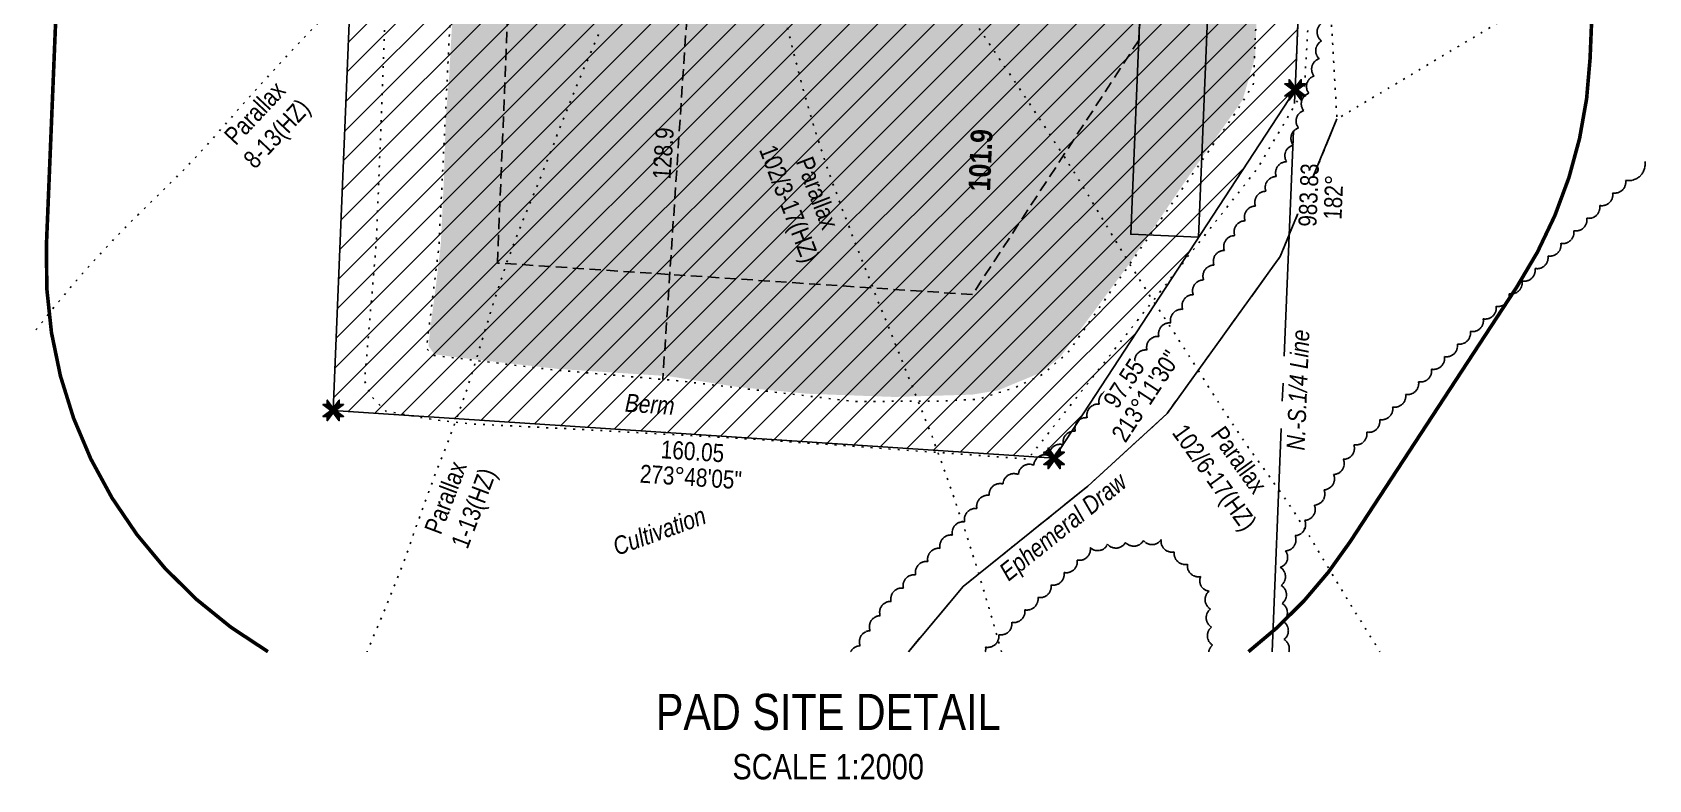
# Model space of a CAD drawing. Extents: x 298298 to 301279, y 5794636 to 5796603.
# Drawn here: x 298298 to 299193, y 5794817 to 5795231 of the extents above; entities that cross this region are included whole.
import ezdxf
from ezdxf.enums import TextEntityAlignment as Align

# ---------------------------------------------------------------- set-up
doc = ezdxf.new("R2010")
doc.units = 0
doc.header["$LTSCALE"] = 5
for name, pattern in [('0', [1, 1, 0]), ('foc-DOT', [1, 0.2, -0.8]), ('foc-QUARTERLINE', [33, 25, -3, 2, -3]), ('foc-TIELINE', [1.875, 1.25, -0.625]), ('foc-TOPO', [1, 0.2, -0.8]), ('foc-TOPO-ephemeral', [6.25, 3.125, -0.625, 0.625, -0.625, 0.625, -0.625]), ('foc-TRAV', [1.875, 1.25, -0.625])]:
    doc.linetypes.add(name, pattern=pattern)
for name, color, linetype in [('AS-DRILL', 8, 'foc-DOT'), ('AS-DRILL-T', 8, 'Continuous'), ('AS-ROADS', 254, 'Continuous'), ('C-RW', 13, 'Continuous'), ('DETAIL-T', 7, 'Continuous'), ('L-BD', 7, 'Continuous'), ('L-BD1', 253, 'Continuous'), ('L-MON', 1, 'Continuous'), ('L-QSEC', 8, 'foc-QUARTERLINE'), ('L-SECQ', 8, 'foc-QUARTERLINE'), ('L-TIE', 7, 'foc-TIELINE'), ('L-TIE-T', 7, 'Continuous'), ('P-PROPOSED', 10, 'Continuous'), ('P-TRAV', 4, 'foc-TRAV'), ('T-BUSH', 110, '0'), ('T-DRAW', 143, 'foc-TOPO-ephemeral'), ('T-GENERAL', 48, 'foc-TOPO'), ('T-LOW-AREA', 48, 'foc-TOPO'), ('T-WATER-T', 170, 'Continuous')]:
    doc.layers.add(name, color=color, linetype=linetype)
doc.layers.add('P-D56-0.5km RADIUS', color=7, linetype='foc-TIELINE', true_color=0x00b32d)
doc.layers.add('P-PROPOSED-EXISTING-H', color=7, linetype='Continuous', true_color=0xffeebd)
doc.layers.add('T-TEXT', color=48, linetype='Continuous', lineweight=18)
doc.styles.add('100L', font='ARIALN.TTF', dxfattribs={"height": 11})
doc.styles.add('175L', font='ARIALN.TTF', dxfattribs={"height": 20})
doc.styles.add('80CG', font='ARIALN.TTF', dxfattribs={"height": 10})
doc.styles.add('80L', font='ARIALN.TTF', dxfattribs={"height": 10})
doc.styles.add('BOLD', font='ARIALNB.TTF')
doc.styles.add('foc-LtypeFont', font='ARIALN.TTF', dxfattribs={"height": 7.35})
doc.styles.get("Standard").update_dxf_attribs({"font": 'ARIALN.TTF'})
doc.linetypes.add('foc-TOPO-flowdirection-NOLINE', pattern='A,0,[">",foc-LtypeFont,S=0.3,R=0,X=0,Y=-0.945],-20,[">",foc-LtypeFont,S=0.3,R=0,X=0,Y=-0.945],0', length=20)

# ---------------------------------------------------------------- blocks, each defined once
blk = doc.blocks.new('TEMP')
h = blk.add_hatch(color=255)
h.dxf.hatch_style = 1
h.paths.add_polyline_path([(0, 0.25), (-0.67, 1.15), (-0.67, 0.67), (-1.15, 0.67), (-0.25, 0), (-1.15, -0.67), (-0.67, -0.67), (-0.67, -1.15), (0, -0.25), (0.67, -1.15), (0.67, -0.67), (1.15, -0.67), (0.25, 0), (1.15, 0.67), (0.67, 0.67), (0.67, 1.15)])
h.paths.add_polyline_path([(0.57, 0.85), (0.57, 0.57), (0.85, 0.57), (0.08, 0), (0.85, -0.57), (0.57, -0.57), (0.57, -0.85), (0, -0.08), (-0.57, -0.85), (-0.57, -0.57), (-0.85, -0.57), (-0.08, 0), (-0.85, 0.57), (-0.57, 0.57), (-0.57, 0.85), (0, 0.08)], flags=16)
h = blk.add_hatch(color=1)
h.dxf.hatch_style = 1
h.paths.add_polyline_path([(0, 0.08), (-0.57, 0.85), (-0.57, 0.57), (-0.85, 0.57), (-0.08, 0), (-0.85, -0.57), (-0.57, -0.57), (-0.57, -0.85), (0, -0.08), (0.57, -0.85), (0.57, -0.57), (0.85, -0.57), (0.08, 0), (0.85, 0.57), (0.57, 0.57), (0.57, 0.85)])
at = {"color": 1}
for p, q in [((-0.08, 0), (0.08, 0)), ((0, 0.08), (0, -0.08))]:
    blk.add_line(p, q, dxfattribs=at)
at = {"color": 255, "flags": 128}
blk.add_lwpolyline([(-0.25, 0), (-1.15, 0.67), (-0.67, 0.67), (-0.67, 1.15), (0, 0.25), (0.67, 1.15), (0.67, 0.67), (1.15, 0.67), (0.25, 0), (1.15, -0.67), (0.67, -0.67), (0.67, -1.15), (0, -0.25), (-0.67, -1.15), (-0.67, -0.67), (-1.15, -0.67)], close=True, dxfattribs=at)
at = {"color": 1, "flags": 128}
blk.add_lwpolyline([(-0.08, 0), (-0.85, 0.57), (-0.57, 0.57), (-0.57, 0.85), (0, 0.08), (0.57, 0.85), (0.57, 0.57), (0.85, 0.57), (0.08, 0), (0.85, -0.57), (0.57, -0.57), (0.57, -0.85), (0, -0.08), (-0.57, -0.85), (-0.57, -0.57), (-0.85, -0.57)], close=True, dxfattribs=at)
blk = doc.blocks.new('*U341')
at = {"layer": 'DETAIL-T', "color": 3, "insert": (0, 0), "char_height": 20, "width": 217.1081, "attachment_point": 5, "style": '80CG'}
blk.add_mtext('\\pxqc;PAD SITE DETAIL\\P{\\H0.7x;SCALE 1:2000}', dxfattribs=at)

msp = doc.modelspace()

# ---------------------------------------------------------------- hatches: boundary and pattern name
at = {"layer": 'AS-ROADS'}
h = msp.add_hatch(color=256, dxfattribs=at)
h.dxf.hatch_style = 1
h.paths.add_polyline_path([(298981.289, 5795648.15), (298969.419, 5795610.15), (298855.519, 5795610.229), (298769.077, 5795613.015), (298712.783, 5795616.976), (298643.888, 5795622.33), (298600.596, 5795624.395), (298588.837, 5795624.395), (298587.378, 5795618.382), (298587.513, 5795595.218), (298587.24, 5795587.934), (298584.596, 5795585.108), (298552.608, 5795586.677), (298547.133, 5795582.401), (298542.852, 5795481.449), (298540.758, 5795429.342), (298536.103, 5795356.082), (298533.475, 5795284.758), (298530.948, 5795245.217), (298528.799, 5795206.766), (298526.923, 5795182.995), (298525.794, 5795147.612), (298524.135, 5795113.003), (298521.409, 5795089.861), (298518.434, 5795067.395), (298517.323, 5795056.879), (298520.629, 5795052.314), (298534.225, 5795050.427), (298589.312, 5795044.142), (298649.96, 5795040.195), (298688.807, 5795034.139), (298727.148, 5795030.423), (298747.665, 5795029.652), (298775.363, 5795028.645), (298818.454, 5795029.93), (298832.704, 5795032.285), (298856.87, 5795042.271), (298867.095, 5795050.631), (298905.164, 5795101.995), (298936.358, 5795148.023), (298950.63, 5795168.247), (298968.227, 5795193.165), (298975.137, 5795216.772), (298977.818, 5795283.049), (298980.635, 5795338.921), (298982.709, 5795404.966), (298985.054, 5795459.599), (298985.23, 5795526.825), (298992.484, 5795593.255), (298993.878, 5795613.691), (298994.111, 5795631.572), (298993.198, 5795649.059)])
at = {"layer": 'P-PROPOSED-EXISTING-H'}
h = msp.add_hatch(dxfattribs=at)
h.set_pattern_fill('ANSI31', color=256, scale=3.499752)
h.set_pattern_definition([(45, (291.772, 672.095), (-7.857167858, 7.857167858), [])])
h.paths.add_polyline_path([(298863.824, 5794994.658), (298464.597, 5795021.185), (298491.881, 5795683.28), (299015.841, 5795648.466), (298997.32, 5795198.726)])

# ---------------------------------------------------------------- linework, layer by layer
at = {"layer": 'AS-DRILL', "flags": 128}
for points in [[(298669.472, 5795384.797), (298669.395, 5795384.75), (298669.245, 5795384.756), (298668.903, 5795384.945), (298668.67, 5795385.38), (298668.716, 5795385.903), (298668.713, 5795386.454), (298668.558, 5795386.935), (298668.282, 5795387.547), (298667.866, 5795388.389), (298667.587, 5795388.301), (298667.664, 5795387.121), (298667.81, 5795385.765), (298667.757, 5795384.466), (298667.671, 5795384.194), (298667.617, 5795384.697), (298667.762, 5795385.191), (298667.943, 5795385.334), (298668.196, 5795385.399), (298668.84, 5795385.247), (298668.889, 5795385.22), (298671.25, 5795384.825), (298671.474, 5795384.791), (298675.954, 5795384.21), (298680.515, 5795383.775), (298684.883, 5795383.524), (298689.076, 5795383.254), (298692.915, 5795382.899), (298696.627, 5795382.499), (298701.158, 5795381.941), (298706.295, 5795381.508), (298711.342, 5795381.354), (298715.992, 5795381.242), (298716.142, 5795381.236), (298719.42, 5795381.253), (298721.824, 5795381.306), (298723.292, 5795381.097), (298724.179, 5795380.761), (298724.739, 5795380.388), (298724.597, 5795379.969), (298724.279, 5795379.531), (298724.273, 5795378.756), (298724.296, 5795378.705), (298725.273, 5795376.889), (298727.628, 5795373.841), (298730.768, 5795369.836), (298734.345, 5795364.838), (298738.068, 5795359.158), (298741.898, 5795352.999), (298746.221, 5795346.043), (298751.465, 5795337.725), (298757.417, 5795328.377), (298764.443, 5795317.71), (298772.44, 5795305.703), (298781.418, 5795292.605), (298791.167, 5795278.75), (298801.409, 5795264.075), (298812.173, 5795248.103), (298823.869, 5795230.416), (298824.245, 5795229.826), (298836.043, 5795212.185), (298848.338, 5795193.849), (298860.342, 5795175.725), (298871.905, 5795157.869), (298882.876, 5795140.187), (298893.751, 5795122.008), (298904.821, 5795103.671), (298916.346, 5795085.492), (298927.897, 5795067.936), (298938.986, 5795050.7), (298949.662, 5795033.78), (298960.417, 5795016.958), (298971.564, 5795000.545), (298982.723, 5794985.057), (298993.61, 5794969.655), (299004.139, 5794953.417), (299014.546, 5794936.033), (299025.374, 5794917.931), (299036.436, 5794900.045), (299044.264, 5794887.559)], [(298582.211, 5795363.771), (298580.382, 5795360.824), (298571.289, 5795350.007), (298560.813, 5795339.046), (298550.906, 5795328.537), (298540.608, 5795317.644), (298530.18, 5795306.03), (298520.211, 5795294.598), (298509.435, 5795283.624), (298497.272, 5795273.031), (298484.636, 5795262.482), (298472.073, 5795251.255), (298459.884, 5795239.387), (298448.663, 5795227.931), (298437.421, 5795215.974), (298426.09, 5795203.647), (298415.138, 5795191.429), (298404.463, 5795179.25), (298393.296, 5795166.665), (298381.321, 5795153.913), (298368.631, 5795141.389), (298356.312, 5795129.402), (298344.443, 5795117.396), (298332.885, 5795105.052), (298321.533, 5795092.2), (298310.309, 5795078.817), (298299.661, 5795065.46), (298297.936, 5795063.269)], [(298668.462, 5795359.779), (298668.263, 5795359.812), (298668.217, 5795359.914), (298668.493, 5795359.927), (298668.743, 5795359.917), (298668.914, 5795359.811), (298669.059, 5795359.704), (298669.311, 5795359.744), (298669.594, 5795359.933), (298669.733, 5795360.278), (298669.979, 5795360.793), (298670.329, 5795361.405), (298670.579, 5795362.02), (298670.801, 5795362.562), (298670.978, 5795363.23), (298671.484, 5795363.359), (298672.336, 5795362.775), (298672.655, 5795362.612), (298672.875, 5795362.503), (298673.334, 5795362.084), (298674.357, 5795360.767), (298675.933, 5795358.301), (298676.472, 5795357.378), (298678.429, 5795354.422), (298681.924, 5795348.651), (298685.694, 5795341.018), (298689.753, 5795331.872), (298693.879, 5795321.272), (298697.684, 5795308.933), (298701.631, 5795294.537), (298705.62, 5795278.688), (298709.638, 5795261.087), (298713.999, 5795242.045), (298718.845, 5795222.034), (298724.237, 5795201.274), (298730.327, 5795179.836), (298730.59, 5795178.925), (298737.571, 5795157.25), (298746.078, 5795133.713), (298755.681, 5795108.805), (298765.597, 5795083.584), (298775.825, 5795058.051), (298786.083, 5795032.641), (298796.201, 5795006.862), (298805.501, 5794981.266), (298813.953, 5794956.38), (298821.66, 5794932.224), (298828.601, 5794908.925), (298834.652, 5794887.559)], [(298611.493, 5795229.412), (298603.695, 5795211.348), (298594.872, 5795189.887), (298586.492, 5795168.257), (298578.02, 5795146.807), (298569.035, 5795125.051), (298560.323, 5795102.009), (298552.564, 5795078.403), (298545.371, 5795054.549), (298538.119, 5795031.122), (298529.505, 5795007.401), (298520.266, 5794983.679), (298511.545, 5794959.812), (298503.318, 5794936.374), (298494.067, 5794912.979), (298483.968, 5794889.042), (298483.354, 5794887.559)]]:
    msp.add_lwpolyline(points, dxfattribs=at)
at = {"layer": 'C-RW'}
msp.add_lwpolyline([(298935.94, 5795839.173), (298906.27, 5795118.739), (298943.735, 5795117.196), (298973.405, 5795837.63)], dxfattribs=at)
at = {"layer": 'L-SECQ'}
msp.add_line((299023.547, 5795835.565), (298984.505, 5794887.559), dxfattribs=at)
at = {"layer": 'L-TIE'}
msp.add_line((298668.462, 5795359.779), (298647.105, 5795038.349), dxfattribs=at)
at = {"layer": 'P-D56-0.5km RADIUS', "ltscale": 2, "const_width": 2, "flags": 128}
msp.add_lwpolyline([(298428.448, 5794887.559, -0.2764073), (298305.759, 5795113.123), (298325.835, 5795600.322, -0.4216028), (298592.18, 5795839.463), (298941.484, 5795816.254, -0.4068556), (299174.683, 5795556.534), (299160.664, 5795216.147, -0.1353537), (299120.09, 5795089.582), (299027.797, 5794948.499, -0.0835677), (298971.473, 5794887.559, -0.0835677)], format="xyb", dxfattribs=at)
at = {"layer": 'P-TRAV'}
msp.add_lwpolyline([(298818.6, 5795085.351), (298555.53, 5795102.83), (298575.607, 5795590.029), (298924.911, 5795566.82), (298910.892, 5795226.433)], close=True, dxfattribs=at)
at = {"layer": 'T-BUSH', "flags": 128}
for points in [[(299022.952, 5795835.597, 0.520567), (299022.565, 5795825.605, 0.5205671), (299022.178, 5795815.613, 0.5205671), (299021.791, 5795805.622, 0.5205671), (299021.404, 5795795.63, 0.5205671), (299021.016, 5795785.638, 0.5205671), (299020.629, 5795775.646, 0.5205671), (299020.242, 5795765.654, 0.5205671), (299019.855, 5795755.662, 0.5205671), (299019.468, 5795745.67, 0.5205671), (299019.082, 5795735.678, 0.5205671), (299018.7, 5795725.686, 0.5205671), (299018.318, 5795715.694, 0.5205671), (299017.936, 5795705.702, 0.5205671), (299017.554, 5795695.71, 0.5205671), (299017.172, 5795685.718, 0.5205671), (299016.79, 5795675.726, 0.5205671), (299016.407, 5795665.734, 0.5205671), (299016.025, 5795655.742, 0.5205671), (299015.643, 5795645.75, 0.5205671), (299015.261, 5795635.758, 0.5205671), (299014.879, 5795625.766, 0.5205671), (299014.767, 5795615.768, 0.5205671), (299014.732, 5795605.769, 0.5205671), (299014.697, 5795595.77, 0.5205671), (299014.662, 5795585.77, 0.5205671), (299014.627, 5795575.771, 0.5205671), (299014.592, 5795565.772, 0.5205671), (299014.557, 5795555.773, 0.5205671), (299014.522, 5795545.773, 0.5205671), (299014.487, 5795535.774, 0.5205671), (299014.451, 5795525.775, 0.5205671), (299014.416, 5795515.775, 0.5205671), (299014.381, 5795505.776, 0.5205671), (299014.346, 5795495.777, 0.5205671), (299014.311, 5795485.778, 0.5205671), (299014.276, 5795475.778, 0.5205671), (299014.241, 5795465.779, 0.5205671), (299014.206, 5795455.78, 0.5205671), (299014.171, 5795445.78, 0.5205671), (299014.136, 5795435.781, 0.5205671), (299014.1, 5795425.782, 0.5205671), (299014.065, 5795415.783, 0.5205671), (299014.03, 5795405.783, 0.5205671), (299013.995, 5795395.784, 0.5205671), (299013.96, 5795385.785, 0.5205671), (299013.925, 5795375.785, 0.5205671), (299013.89, 5795365.786, 0.5205671), (299013.845, 5795355.787, 0.5205671), (299013.702, 5795345.789, 0.5205671), (299013.559, 5795335.79, 0.5205671), (299013.416, 5795325.792, 0.5205671), (299013.273, 5795315.794, 0.5205671), (299013.13, 5795305.795, 0.5205671), (299012.987, 5795295.797, 0.5205671), (299012.844, 5795285.799, 0.5205671), (299012.701, 5795275.8, 0.5205671), (299012.558, 5795265.802, 0.5205671), (299012.415, 5795255.804, 0.5205671), (299012.272, 5795245.805, 0.5205671), (299012.129, 5795235.807, 0.5205671), (299011.986, 5795225.809, 0.5205671), (299010.641, 5795215.995, 0.5205671), (299007.773, 5795206.416, 0.5205671), (299004.906, 5795196.836, 0.5205671), (299002.039, 5795187.257, 0.5205671), (298999.172, 5795177.677, 0.5205671), (298996.305, 5795168.098, 0.5205671), (298992.605, 5795158.922, 0.5205671), (298986.857, 5795150.74, 0.5205671), (298981.108, 5795142.558, 0.5205671), (298975.36, 5795134.376, 0.5205671), (298969.612, 5795126.194, 0.5205671), (298963.864, 5795118.012, 0.5205671), (298958.116, 5795109.83, 0.5205671), (298952.367, 5795101.648, 0.5205671), (298946.619, 5795093.466, 0.5205671), (298940.871, 5795085.284, 0.5205671), (298935.054, 5795077.156, 0.5205671), (298928.442, 5795069.655, 0.5205671), (298921.83, 5795062.154, 0.5205671), (298915.218, 5795054.653, 0.5205671), (298908.606, 5795047.152, 0.5205671), (298901.994, 5795039.651, 0.5205671), (298895.382, 5795032.149, 0.5205671), (298888.77, 5795024.648, 0.5205671), (298882.157, 5795017.147, 0.5205671), (298875.545, 5795009.646, 0.5205671), (298868.933, 5795002.145, 0.5205671), (298861.095, 5794996.103, 0.5205671), (298852.565, 5794990.885, 0.5205671), (298844.035, 5794985.667, 0.5205671), (298835.505, 5794980.45, 0.5205671), (298827.854, 5794974.16, 0.5205671), (298821.064, 5794966.819, 0.5205671), (298814.274, 5794959.479, 0.5205671), (298807.485, 5794952.138, 0.5205671), (298800.695, 5794944.797, 0.5205671), (298793.905, 5794937.456, 0.5205671), (298787.116, 5794930.115, 0.5205671), (298780.326, 5794922.775, 0.5205671), (298773.536, 5794915.434, 0.5205671), (298767.492, 5794907.506, 0.5205671), (298761.958, 5794899.178, 0.5205671), (298756.423, 5794890.851, 0.2735679), (298751.153, 5794887.559, 0.2735679)], [(298993.862, 5794887.559, 0.3315278), (298991.207, 5794894.351, 0.5205671), (298990.679, 5794904.336, 0.5205671), (298990.15, 5794914.321, 0.5205671), (298989.622, 5794924.307, 0.5205671), (298989.093, 5794934.292, 0.5205671), (298991.96, 5794943.392, 0.5205671), (298997.298, 5794951.847, 0.5205671), (299002.635, 5794960.303, 0.5205671), (299007.973, 5794968.758, 0.5205671), (299013.311, 5794977.214, 0.5205671), (299018.649, 5794985.669, 0.5205671), (299023.986, 5794994.125, 0.5205671), (299029.819, 5795002.18, 0.5205671), (299036.986, 5795009.152, 0.5205671), (299044.153, 5795016.125, 0.5205671), (299051.32, 5795023.098, 0.5205671), (299058.487, 5795030.07, 0.5205671), (299065.655, 5795037.043, 0.5205671), (299072.822, 5795044.016, 0.5205671), (299079.989, 5795050.988, 0.5205671), (299087.156, 5795057.961, 0.5205671), (299094.324, 5795064.934, 0.5205671), (299101.491, 5795071.906, 0.5205671), (299108.658, 5795078.879, 0.5205671), (299115.825, 5795085.852, 0.5205671), (299122.992, 5795092.824, 0.5205671), (299130.16, 5795099.797, 0.5205671), (299137.327, 5795106.77, 0.5205671), (299144.494, 5795113.742, 0.5205671), (299151.661, 5795120.715, 0.5205671), (299158.829, 5795127.688, 0.5205671), (299165.996, 5795134.66, 0.5205671), (299173.163, 5795141.633, 0.5205671), (299180.33, 5795148.606, 0.5205671), (299191.017, 5795159.003)], [(298825.734, 5794887.559, 0.1041495), (298825.881, 5794890.07, 0.5205671), (298833.129, 5794896.959, 0.5205671), (298840.376, 5794903.848, 0.5205671), (298847.623, 5794910.737, 0.5205671), (298854.871, 5794917.627, 0.5205671), (298862.118, 5794924.516, 0.5205671), (298869.366, 5794931.405, 0.5205671), (298876.613, 5794938.294, 0.5205671), (298883.861, 5794945.184, 0.5205671), (298893.434, 5794947.039, 0.5205671), (298903.378, 5794948.094, 0.5205671), (298913.321, 5794949.149, 0.5205671), (298923.081, 5794949.655, 0.5205671), (298930.385, 5794942.826, 0.5205671), (298937.69, 5794935.997, 0.5205671), (298944.994, 5794929.168, 0.5205671), (298949.736, 5794921.129, 0.5205671), (298950.37, 5794911.15, 0.5205671), (298951.004, 5794901.17, 0.5205671), (298951.638, 5794891.191, 0.1792423), (298949.451, 5794887.559, 0.1792423)]]:
    msp.add_lwpolyline(points, format="xyb", dxfattribs=at)
at = {"layer": 'T-GENERAL', "flags": 128}
msp.add_lwpolyline([(298940.383, 5795621.024), (298918.706, 5795617.737), (298849.561, 5795615.152), (298808.397, 5795616.07), (298772.007, 5795618.36), (298721.238, 5795621.843), (298688.332, 5795624.135), (298657.735, 5795624.044), (298637.948, 5795624.959), (298618.679, 5795627.162), (298581.553, 5795628.445), (298559.751, 5795629.269), (298548.208, 5795628.995), (298543.902, 5795624.966), (298542.978, 5795618.522), (298543.342, 5795596.705), (298544.075, 5795589.106), (298544.075, 5795575.466), (298542.331, 5795542.552), (298540.316, 5795529.552), (298539.948, 5795507.365), (298538.296, 5795471.693), (298535.912, 5795408.753), (298533.898, 5795377.659), (298529.706, 5795245.033), (298523.086, 5795111.907), (298516.991, 5795061.817), (298516.229, 5795055.432), (298520.347, 5795051.675), (298586.223, 5795043.683), (298655.297, 5795037.632), (298752.815, 5795026.168), (298801.053, 5795026.319), (298821.654, 5795027.387), (298842.472, 5795033.934), (298857.393, 5795041.123), (298871.28, 5795052.926), (298965.227, 5795187.383), (298974.144, 5795201.691), (298975.643, 5795236), (298983.044, 5795339.131), (298984.326, 5795387.615), (298986.774, 5795541.172), (298993.501, 5795598.653), (298997.889, 5795643.275), (299006.04, 5795637.996), (299013.648, 5795605.003), (299014.514, 5795538.063), (299008.437, 5795400.607), (299007.291, 5795282.69), (299002.395, 5795199.139), (298976.275, 5795154.928), (298849.318, 5794994.255), (298701.101, 5795005.041), (298598.485, 5795010.847), (298541.806, 5795013.65), (298521.261, 5795015.882), (298493.655, 5795020.727), (298485.681, 5795029.011), (298481.945, 5795037.368), (298488.551, 5795115.501), (298493.51, 5795244.389), (298496.926, 5795329.802), (298499.583, 5795438.187), (298504.603, 5795527.92), (298506.821, 5795585.17), (298509.92, 5795652.327), (298518.772, 5795662.648), (298539.103, 5795661.642), (298567.605, 5795660.897), (298616.135, 5795659.404), (298661.964, 5795659.166), (298690.644, 5795655.835), (298713.32, 5795653.449), (298732.415, 5795651.064), (298793.304, 5795646.294), (298843.668, 5795643.193), (298892.66, 5795638.664), (298924.353, 5795637.02), (298946.214, 5795635.815), (298947.858, 5795625.954)], close=True, dxfattribs=at)
at = {"layer": 'T-LOW-AREA', "flags": 128}
msp.add_lwpolyline([(299193.109, 5795689.504), (299137.129, 5795618.937), (299050.12, 5795508), (299023.685, 5795447.884), (299017.079, 5795241.435), (299020.484, 5795182.6), (299134.334, 5795250.64), (299193.109, 5795316.784)], dxfattribs=at)

# ---------------------------------------------------------------- block references
at = {"xscale": 0.999935, "yscale": 0.999935, "zscale": 0.999935}
msp.add_blockref('*U341', (298738.707, 5794840.435), dxfattribs=at)
at = {"layer": 'L-MON', "xscale": 4.999675000000023, "yscale": 4.999675000000023, "zscale": 4.999675000000023}
for p in [(298997.32, 5795198.726), (298464.597, 5795021.185), (298863.824, 5794994.658)]:
    msp.add_blockref('TEMP', p, dxfattribs=at)

# ---------------------------------------------------------------- texts
at = {"layer": 'AS-DRILL-T', "char_height": 9.99929, "attachment_point": 1, "style": '80L'}
for s, width, insert, rotation in [('\\pxqc;Parallax\\P8-13(HZ)', 45.21984, (298401.992, 5795172.882), 46.884423), ('\\pxqc;Parallax\\P102/3-17(HZ)', 67.51678, (298725.278, 5795174.954), 291.082973), ('\\pxqc;Parallax\\P102/6-17(HZ)', 67.51678, (298950.571, 5795024.134), 305.772964), ('\\pxqc;Parallax\\P1-13(HZ)', 45.21984, (298514.07, 5794953.559), 69.344494)]:
    msp.add_mtext_dynamic_manual_height_columns(s, width=width, gutter_width=49.997, heights=[0], dxfattribs=dict(at, insert=insert, rotation=rotation))
at = {"layer": 'L-BD', "color": 3, "style": 'BOLD'}
msp.add_text('101.9', height=11.9992, rotation=87.6403, dxfattribs=at).set_placement((298823.056, 5795159.765), align=Align.MIDDLE)
at = {"layer": 'L-BD1'}
for s, rotation, p in [('182°', 87.6417, (299018.506, 5795139.182)), ('213°11\'30"', 56.8083, (298914.602, 5795029.136)), ('160.05', 356.1986, (298663.589, 5794998.572)), ('273°48\'05"', 356.1986, (298662.645, 5794984.355))]:
    msp.add_text(s, height=9.9994, rotation=rotation, dxfattribs=at).set_placement(p, align=Align.MIDDLE_CENTER)
at = {"layer": 'L-TIE-T', "style": '80L'}
msp.add_text('128.9', height=9.9993, rotation=86.1986, dxfattribs=at).set_placement((298647.315, 5795163.575), align=Align.MIDDLE)
at = {"layer": 'T-TEXT', "attachment_point": 1}
for s, width, gutter_width, insert, char_height, rotation, style in [('\\pxqc;{\\fArial Narrow|b0|i1|c0|p34;Berm}', 27.27422, 49.997, (298626.663, 5795030.499), 9.99864, 356.1986, '80L'), ('{\\fArial Narrow|b0|i1|c0|p34;Cultivation}', 44.378, 99.987, (298618.352, 5794950.02), 9.99935, 20, '175L')]:
    msp.add_mtext_dynamic_manual_height_columns(s, width=width, gutter_width=gutter_width, heights=[0], dxfattribs=dict(at, insert=insert, char_height=char_height, rotation=rotation, style=style))
at = {"layer": 'T-WATER-T', "insert": (298832.081, 5794933.799), "char_height": 9.99935, "attachment_point": 1, "rotation": 38.821446, "style": '100L'}
msp.add_mtext_dynamic_manual_height_columns('\\pxqc;{\\fArial Narrow|b0|i1|c0|p34;Ephemeral Draw}', width=86.01651, gutter_width=54.993, heights=[0], dxfattribs=at)

# ---------------------------------------------------------------- next in the draw order: texts
at = {"layer": 'L-QSEC', "insert": (298992.538, 5794999.324), "char_height": 10, "attachment_point": 1, "rotation": 87.649572, "style": '80L', "bg_fill": 3, "box_fill_scale": 1.1, "bg_fill_color": 256, "bg_fill_transparency": 0}
msp.add_mtext_dynamic_manual_height_columns('{\\fArial Narrow|b0|i1|c0|p34;N.-S.1/4 Line}', width=66.67138, gutter_width=49.997, heights=[0], dxfattribs=at)

# ---------------------------------------------------------------- next in the draw order: linework, layer by layer
at = {"layer": 'P-PROPOSED'}
msp.add_lwpolyline([(298863.824, 5794994.658), (298464.597, 5795021.185), (298491.881, 5795683.28), (299015.841, 5795648.466), (298997.32, 5795198.726)], close=True, dxfattribs=at)
at = {"layer": 'T-DRAW', "flags": 128}
msp.add_lwpolyline([(299020.484, 5795182.6), (298989.06, 5795106.461), (298926.355, 5795019.459), (298882.545, 5794979.252), (298813.381, 5794923.599), (298783.119, 5794887.559)], dxfattribs=at)
at = {"layer": 'T-DRAW', "linetype": 'foc-TOPO-flowdirection-NOLINE', "flags": 128}
msp.add_lwpolyline([(299020.484, 5795182.6), (298989.06, 5795106.461), (298926.355, 5795019.459), (298882.545, 5794979.252), (298813.381, 5794923.599), (298783.119, 5794887.559)], dxfattribs=at)

# ---------------------------------------------------------------- next in the draw order: texts
at = {"layer": 'L-BD1', "char_height": 9.9994, "attachment_point": 2, "bg_fill": 3, "box_fill_scale": 1.15, "bg_fill_color": 256, "bg_fill_true_color": 256, "bg_fill_transparency": 0}
for s, insert, width, rotation in [('983.83', (298999.786, 5795140.685), 17.96925, 87.6417), ('97.55', (298898.285, 5795038.911), 24.2389, 56.8083)]:
    msp.add_mtext(s, dxfattribs=dict(at, insert=insert, width=width, rotation=rotation))

doc.saveas('drawing.dxf')
